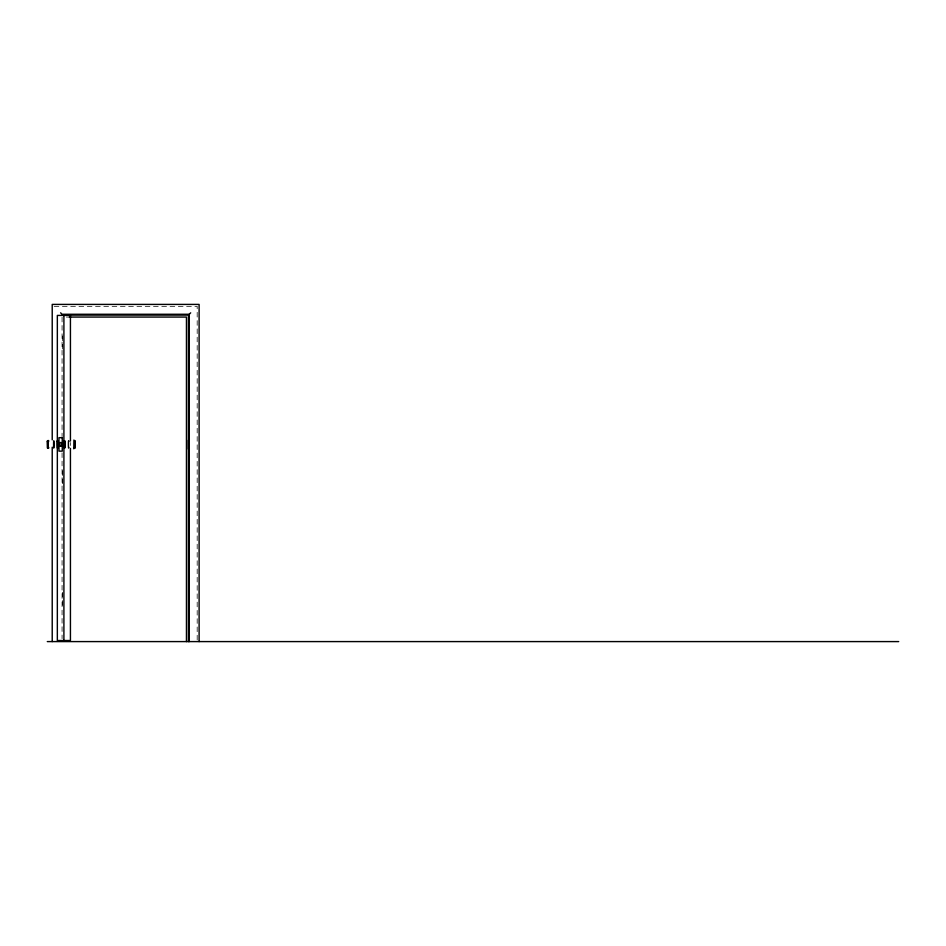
<?xml version="1.0" encoding="UTF-8"?>
<svg xmlns="http://www.w3.org/2000/svg" width="946" height="946" viewBox="0 0 946 946"><rect width="100%" height="100%" fill="white"/><g stroke="black" fill="none" stroke-linecap="round" stroke-linejoin="round"><path stroke-width="0.71" stroke-dasharray="4.73 3.55" d="M54.135 306.338L197.182 306.338L197.182 640.111M66.326 317.064L69.259 317.064M62.649 335.96L62.649 350.753M62.649 470.694L62.649 485.487M62.649 592.291L62.649 607.084M70.43 442.515L70.43 445.46M62.069 317.217L62.069 436.65M62.069 452.862L62.069 638.633"/><path stroke-width="1.42" d="M53.697 444.407L53.78 443.556L53.78 445.259M53.969 445.507C53.461 455.357 53.461 433.469 53.969 443.307M65.298 445.389C64.848 454.151 64.848 434.675 65.298 443.426M48.707 447.624C48.128 451.691 48.128 437.135 48.707 441.191M58.073 447.423C57.529 451.218 57.529 437.596 58.073 441.404M64.635 447.423C64.092 451.218 64.092 437.596 64.635 441.404M68.81 447.423C68.266 451.218 68.266 437.596 68.81 441.404M74.025 447.624L73.8 448.806L73.918 440.02M189.247 641.589L189.247 314.273L190.69 312.83M189.247 314.273L62.069 314.273L60.627 312.83M62.897 315.101L188.431 315.101L188.431 641.589M69.259 317.064L186.457 317.064L186.457 641.589M188.431 440.138L188.431 449.173M65.132 445.259L65.085 443.556L65.156 444.407M59.799 446.216L61.443 446.216L61.443 442.598L59.716 442.598L59.716 446.216M57.351 448.073L57.245 440.753L57.434 441.735M47.3 641.589L898.7 641.589M199.109 641.589L199.109 304.411L52.219 304.411L52.219 439.866M70.43 441.037L70.43 315.42L57.339 315.42L57.339 640.525L70.43 640.525L70.43 448.416M63.902 315.42L63.902 640.525M52.219 447.233L52.219 641.589M47.359 441.605L47.548 448.238L47.548 440.576L47.359 441.605M74.758 441.605L74.959 448.238L74.959 440.576L74.758 441.605M62.259 437.679L58.971 437.679L58.971 451.147L62.259 451.147L62.259 437.679"/></g></svg>
